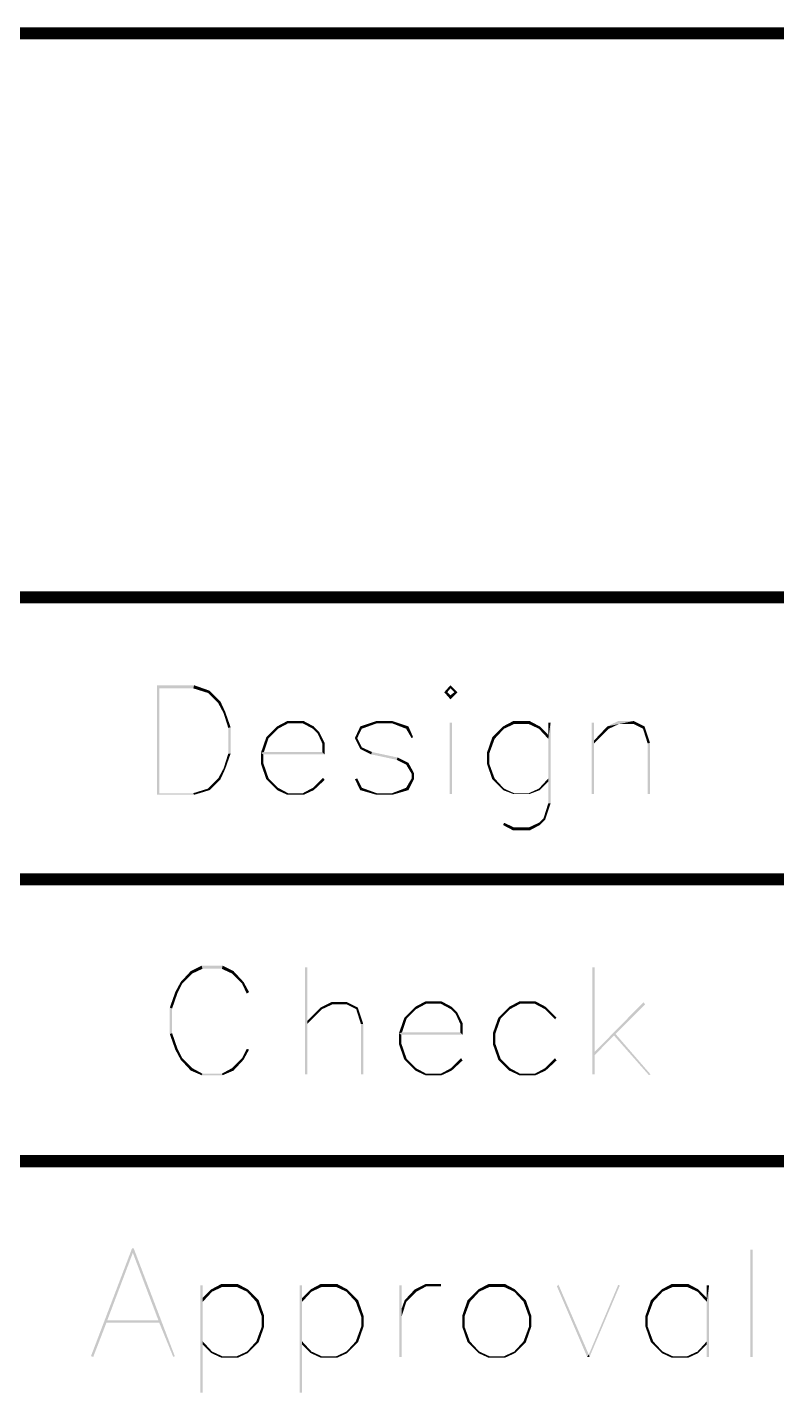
# Model space of a CAD drawing. Header units: millimetres. Extents: x 0 to 297, y 0 to 210.
# Drawn here: x 220.76 to 230.06, y 16.47 to 33.42 of the extents above; entities that cross this region are included whole.
import ezdxf

# ---------------------------------------------------------------- set-up
doc = ezdxf.new("R2010")
doc.units = ezdxf.units.MM
doc.header["$LTSCALE"] = 16.335
doc.layers.get('0').update_dxf_attribs({"linetype": 'CONTINUOUS'})

msp = doc.modelspace()

# ---------------------------------------------------------------- linework, layer by layer
at = {"color": 7, "linetype": 'Continuous', "const_width": 0.15}
for points in [[(179.434, 33.348), (291.734, 33.348)], [(179.434, 26.348), (291.734, 26.348)], [(179.434, 22.848), (243.734, 22.848)], [(179.434, 19.348), (243.734, 19.348)]]:
    msp.add_lwpolyline(points, dxfattribs=at)
at = {"color": 7, "linetype": 'Continuous'}
for points in [[(222.364, 25.256), (222.827, 25.256), (222.393, 25.217)], [(222.393, 25.217), (222.364, 23.896), (222.364, 25.256)], [(222.817, 25.217), (222.393, 25.217), (222.827, 25.256)], [(222.817, 25.217), (222.827, 25.256), (223.019, 25.188)], [(226.009, 25.217), (225.932, 25.169), (226.009, 25.256)], [(226.057, 25.169), (226.009, 25.217), (226.009, 25.256)], [(226.057, 25.169), (226.009, 25.256), (226.096, 25.169)], [(222.393, 25.217), (222.393, 23.916), (222.364, 23.896)], [(223.019, 25.188), (223, 25.16), (222.817, 25.217)], [(223, 25.16), (223.019, 25.188), (223.154, 25.053)], [(223.154, 25.053), (223.126, 25.034), (223, 25.16)], [(225.932, 25.169), (226.009, 25.217), (225.97, 25.169)], [(225.97, 25.169), (226.009, 25.082), (225.932, 25.169)], [(225.97, 25.169), (226.009, 25.131), (226.009, 25.082)], [(226.096, 25.169), (226.009, 25.131), (226.057, 25.169)], [(226.009, 25.131), (226.096, 25.169), (226.009, 25.082)], [(223.126, 25.034), (223.154, 25.053), (223.212, 24.928)], [(223.212, 24.928), (223.193, 24.909), (223.126, 25.034)], [(223.193, 24.909), (223.212, 24.928), (223.28, 24.735)], [(223.28, 24.735), (223.251, 24.726), (223.193, 24.909)], [(223.993, 24.783), (223.858, 24.745), (223.984, 24.812)], [(223.858, 24.745), (223.993, 24.783), (223.868, 24.716)], [(223.984, 24.812), (224.186, 24.812), (223.993, 24.783)], [(224.177, 24.783), (223.993, 24.783), (224.186, 24.812)], [(224.177, 24.783), (224.186, 24.812), (224.312, 24.745)], [(224.312, 24.745), (224.302, 24.716), (224.177, 24.783)], [(225.093, 24.783), (224.89, 24.745), (225.093, 24.812)], [(224.89, 24.745), (225.093, 24.783), (224.909, 24.716)], [(225.093, 24.812), (225.286, 24.812), (225.093, 24.783)], [(225.286, 24.783), (225.093, 24.783), (225.286, 24.812)], [(225.286, 24.783), (225.286, 24.812), (225.488, 24.745)], [(225.488, 24.745), (225.459, 24.716), (225.286, 24.783)], [(226.028, 24.793), (225.999, 23.906), (225.999, 24.793)], [(225.999, 23.906), (226.028, 24.793), (226.028, 23.906)], [(226.799, 24.774), (226.664, 24.745), (226.79, 24.812)], [(226.664, 24.745), (226.799, 24.774), (226.674, 24.716)], [(226.79, 24.812), (226.992, 24.812), (226.799, 24.774)], [(226.983, 24.774), (226.799, 24.774), (226.992, 24.812)], [(226.983, 24.774), (226.992, 24.812), (227.118, 24.745)], [(227.118, 24.745), (227.108, 24.716), (226.983, 24.774)], [(227.253, 24.793), (227.224, 24.639), (227.224, 24.793)], [(227.224, 24.591), (227.224, 24.639), (227.253, 24.793)], [(227.224, 24.099), (227.224, 24.591), (227.253, 24.793)], [(227.224, 24.06), (227.224, 24.099), (227.253, 24.793)], [(227.224, 23.79), (227.224, 24.06), (227.253, 24.793)], [(227.224, 23.79), (227.253, 24.793), (227.253, 23.79)], [(227.793, 24.793), (227.793, 24.571), (227.764, 23.906)], [(227.793, 24.793), (227.764, 23.906), (227.764, 24.793)], [(228.284, 24.812), (228.101, 24.774), (227.957, 24.745)], [(228.284, 24.812), (227.957, 24.745), (228.092, 24.812)], [(227.957, 24.745), (228.101, 24.774), (227.976, 24.716)], [(228.284, 24.774), (228.101, 24.774), (228.284, 24.812)], [(228.284, 24.774), (228.284, 24.812), (228.419, 24.745)], [(228.419, 24.745), (228.4, 24.716), (228.284, 24.774)], [(223.251, 24.407), (223.251, 24.726), (223.28, 24.735)], [(223.251, 24.407), (223.28, 24.735), (223.28, 24.407)], [(223.752, 24.6), (223.656, 24.417), (223.723, 24.61)], [(223.752, 24.6), (223.694, 24.427), (223.656, 24.417)], [(223.868, 24.716), (223.723, 24.61), (223.858, 24.745)], [(223.723, 24.61), (223.868, 24.716), (223.752, 24.6)], [(224.302, 24.716), (224.312, 24.745), (224.379, 24.677)], [(224.379, 24.677), (224.36, 24.658), (224.302, 24.716)], [(224.36, 24.658), (224.379, 24.677), (224.447, 24.542)], [(224.447, 24.542), (224.418, 24.533), (224.36, 24.658)], [(224.909, 24.716), (224.823, 24.6), (224.89, 24.745)], [(224.823, 24.6), (224.909, 24.716), (224.852, 24.6)], [(224.852, 24.6), (224.89, 24.465), (224.823, 24.6)], [(224.852, 24.6), (224.909, 24.485), (224.89, 24.465)], [(225.459, 24.716), (225.488, 24.745), (225.546, 24.61)], [(225.546, 24.61), (225.527, 24.6), (225.459, 24.716)], [(226.558, 24.591), (226.462, 24.417), (226.529, 24.61)], [(226.462, 24.417), (226.558, 24.591), (226.491, 24.407)], [(226.674, 24.716), (226.529, 24.61), (226.664, 24.745)], [(226.529, 24.61), (226.674, 24.716), (226.558, 24.591)], [(227.108, 24.716), (227.118, 24.745), (227.224, 24.639)], [(227.224, 24.639), (227.224, 24.591), (227.108, 24.716)], [(227.976, 24.716), (227.793, 24.571), (227.957, 24.745)], [(227.793, 24.571), (227.976, 24.716), (227.793, 24.533)], [(228.4, 24.716), (228.419, 24.745), (228.487, 24.542)], [(228.487, 24.542), (228.458, 24.533), (228.4, 24.716)], [(223.28, 24.407), (223.193, 24.224), (223.251, 24.407)], [(223.193, 24.224), (223.28, 24.407), (223.212, 24.215)], [(223.694, 24.427), (224.418, 24.427), (223.656, 24.417)], [(223.685, 24.398), (223.656, 24.417), (224.418, 24.427)], [(223.685, 24.398), (223.656, 24.282), (223.656, 24.417)], [(224.447, 24.398), (223.685, 24.398), (224.418, 24.427)], [(224.418, 24.427), (224.418, 24.533), (224.447, 24.542)], [(224.418, 24.427), (224.447, 24.542), (224.447, 24.398)], [(224.89, 24.465), (224.909, 24.485), (225.035, 24.427)], [(225.035, 24.427), (225.025, 24.398), (224.89, 24.465)], [(225.025, 24.398), (225.035, 24.427), (225.353, 24.359)], [(226.491, 24.407), (226.462, 24.282), (226.462, 24.417)], [(226.462, 24.282), (226.491, 24.407), (226.491, 24.282)], [(227.793, 24.571), (227.793, 24.533), (227.764, 23.906)], [(227.764, 23.906), (227.793, 24.533), (227.793, 23.906)], [(228.458, 23.906), (228.458, 24.533), (228.487, 24.542)], [(228.458, 23.906), (228.487, 24.542), (228.487, 23.906)], [(223.685, 24.398), (223.685, 24.292), (223.656, 24.282)], [(223.656, 24.282), (223.685, 24.292), (223.752, 24.099)], [(223.752, 24.099), (223.723, 24.089), (223.656, 24.282)], [(225.353, 24.359), (225.343, 24.33), (225.025, 24.398)], [(225.343, 24.33), (225.353, 24.359), (225.488, 24.292)], [(225.488, 24.292), (225.459, 24.272), (225.343, 24.33)], [(225.459, 24.272), (225.488, 24.292), (225.556, 24.166)], [(225.556, 24.166), (225.527, 24.157), (225.459, 24.272)], [(226.491, 24.282), (226.529, 24.089), (226.462, 24.282)], [(226.491, 24.282), (226.558, 24.099), (226.529, 24.089)], [(223.154, 24.089), (223, 23.973), (223.126, 24.099)], [(223, 23.973), (223.154, 24.089), (223.019, 23.954)], [(223.212, 24.215), (223.126, 24.099), (223.193, 24.224)], [(223.126, 24.099), (223.212, 24.215), (223.154, 24.089)], [(223.723, 24.089), (223.752, 24.099), (223.868, 23.983)], [(223.868, 23.983), (223.858, 23.954), (223.723, 24.089)], [(224.447, 24.08), (224.302, 23.983), (224.427, 24.108)], [(224.302, 23.983), (224.447, 24.08), (224.312, 23.954)], [(224.823, 24.089), (224.852, 24.099), (224.909, 23.983)], [(224.909, 23.983), (224.89, 23.954), (224.823, 24.089)], [(225.556, 24.089), (225.459, 23.983), (225.527, 24.099)], [(225.459, 23.983), (225.556, 24.089), (225.488, 23.954)], [(225.527, 24.099), (225.527, 24.157), (225.556, 24.166)], [(225.527, 24.099), (225.556, 24.166), (225.556, 24.089)], [(226.529, 24.089), (226.558, 24.099), (226.674, 23.973)], [(226.674, 23.973), (226.664, 23.954), (226.529, 24.089)], [(227.224, 24.06), (227.108, 23.973), (227.224, 24.099)], [(222.393, 23.916), (222.817, 23.916), (222.364, 23.896)], [(222.827, 23.896), (222.364, 23.896), (222.817, 23.916)], [(223.019, 23.954), (222.817, 23.916), (223, 23.973)], [(222.817, 23.916), (223.019, 23.954), (222.827, 23.896)], [(223.858, 23.954), (223.868, 23.983), (223.993, 23.916)], [(223.993, 23.916), (223.984, 23.896), (223.858, 23.954)], [(223.993, 23.916), (224.177, 23.916), (223.984, 23.896)], [(224.186, 23.896), (223.984, 23.896), (224.177, 23.916)], [(224.312, 23.954), (224.177, 23.916), (224.302, 23.983)], [(224.177, 23.916), (224.312, 23.954), (224.186, 23.896)], [(224.89, 23.954), (224.909, 23.983), (225.093, 23.916)], [(225.093, 23.916), (225.093, 23.896), (224.89, 23.954)], [(225.093, 23.916), (225.286, 23.916), (225.093, 23.896)], [(225.286, 23.896), (225.093, 23.896), (225.286, 23.916)], [(225.488, 23.954), (225.286, 23.916), (225.459, 23.983)], [(225.286, 23.916), (225.488, 23.954), (225.286, 23.896)], [(226.664, 23.954), (226.674, 23.973), (226.799, 23.916)], [(226.799, 23.916), (226.79, 23.906), (226.664, 23.954)], [(226.799, 23.916), (226.983, 23.916), (226.79, 23.906)], [(226.992, 23.906), (226.79, 23.906), (226.983, 23.916)], [(227.118, 23.954), (226.983, 23.916), (227.108, 23.973)], [(226.983, 23.916), (227.118, 23.954), (226.992, 23.906)], [(227.108, 23.973), (227.224, 24.06), (227.118, 23.954)], [(227.253, 23.79), (227.166, 23.607), (227.224, 23.79)], [(227.166, 23.607), (227.253, 23.79), (227.185, 23.588)], [(227.185, 23.588), (227.108, 23.549), (227.166, 23.607)], [(227.108, 23.549), (227.185, 23.588), (227.118, 23.52)], [(226.664, 23.52), (226.674, 23.549), (226.799, 23.491)], [(226.799, 23.491), (226.79, 23.453), (226.664, 23.52)], [(226.799, 23.491), (226.983, 23.491), (226.79, 23.453)], [(226.992, 23.453), (226.79, 23.453), (226.983, 23.491)], [(227.118, 23.52), (226.983, 23.491), (227.108, 23.549)], [(226.983, 23.491), (227.118, 23.52), (226.992, 23.453)], [(222.805, 21.678), (222.66, 21.572), (222.785, 21.707)], [(222.93, 21.736), (222.785, 21.707), (222.92, 21.775)], [(222.785, 21.707), (222.93, 21.736), (222.805, 21.678)], [(222.92, 21.775), (223.181, 21.775), (222.93, 21.736)], [(223.171, 21.736), (222.93, 21.736), (223.181, 21.775)], [(223.171, 21.736), (223.181, 21.775), (223.316, 21.707)], [(223.316, 21.707), (223.296, 21.678), (223.171, 21.736)], [(223.296, 21.678), (223.316, 21.707), (223.441, 21.572)], [(224.232, 21.756), (224.232, 21.09), (224.203, 20.425)], [(224.232, 21.756), (224.203, 20.425), (224.203, 21.756)], [(227.8, 21.756), (227.8, 20.704), (227.771, 20.425)], [(227.8, 21.756), (227.771, 20.425), (227.771, 21.756)], [(222.679, 21.553), (222.593, 21.447), (222.66, 21.572)], [(222.593, 21.447), (222.679, 21.553), (222.621, 21.437)], [(222.66, 21.572), (222.805, 21.678), (222.679, 21.553)], [(223.441, 21.572), (223.422, 21.553), (223.296, 21.678)], [(223.422, 21.553), (223.441, 21.572), (223.509, 21.447)], [(223.509, 21.447), (223.48, 21.428), (223.422, 21.553)], [(222.621, 21.437), (222.525, 21.254), (222.593, 21.447)], [(222.525, 21.254), (222.621, 21.437), (222.554, 21.244)], [(222.554, 21.244), (222.525, 20.926), (222.525, 21.254)], [(222.554, 21.244), (222.554, 20.936), (222.525, 20.926)], [(224.415, 21.235), (224.232, 21.09), (224.396, 21.254)], [(224.232, 21.09), (224.415, 21.235), (224.232, 21.052)], [(224.54, 21.293), (224.396, 21.254), (224.531, 21.322)], [(224.396, 21.254), (224.54, 21.293), (224.415, 21.235)], [(224.531, 21.322), (224.724, 21.322), (224.54, 21.293)], [(224.724, 21.293), (224.54, 21.293), (224.724, 21.322)], [(224.724, 21.293), (224.724, 21.322), (224.859, 21.254)], [(224.859, 21.254), (224.839, 21.235), (224.724, 21.293)], [(224.897, 21.052), (224.839, 21.235), (224.859, 21.254)], [(224.897, 21.052), (224.859, 21.254), (224.926, 21.052)], [(225.582, 21.235), (225.437, 21.129), (225.572, 21.264)], [(225.437, 21.129), (225.582, 21.235), (225.466, 21.119)], [(225.707, 21.302), (225.572, 21.264), (225.698, 21.331)], [(225.572, 21.264), (225.707, 21.302), (225.582, 21.235)], [(225.698, 21.331), (225.9, 21.331), (225.707, 21.302)], [(225.89, 21.302), (225.707, 21.302), (225.9, 21.331)], [(225.89, 21.302), (225.9, 21.331), (226.025, 21.264)], [(226.025, 21.264), (226.016, 21.235), (225.89, 21.302)], [(226.016, 21.235), (226.025, 21.264), (226.093, 21.196)], [(226.093, 21.196), (226.074, 21.177), (226.016, 21.235)], [(226.074, 21.177), (226.093, 21.196), (226.16, 21.061)], [(226.749, 21.235), (226.604, 21.129), (226.739, 21.264)], [(226.604, 21.129), (226.749, 21.235), (226.633, 21.119)], [(226.874, 21.302), (226.739, 21.264), (226.864, 21.331)], [(226.739, 21.264), (226.874, 21.302), (226.749, 21.235)], [(226.864, 21.331), (227.067, 21.331), (226.874, 21.302)], [(227.057, 21.302), (226.874, 21.302), (227.067, 21.331)], [(227.057, 21.302), (227.067, 21.331), (227.192, 21.264)], [(227.192, 21.264), (227.183, 21.235), (227.057, 21.302)], [(227.183, 21.235), (227.192, 21.264), (227.327, 21.129)], [(227.327, 21.129), (227.308, 21.109), (227.183, 21.235)], [(228.426, 21.293), (227.8, 20.704), (228.407, 21.322)], [(228.426, 21.293), (228.06, 20.926), (227.8, 20.704)], [(224.232, 21.09), (224.232, 21.052), (224.203, 20.425)], [(224.203, 20.425), (224.232, 21.052), (224.232, 20.425)], [(224.926, 21.052), (224.897, 20.425), (224.897, 21.052)], [(224.897, 20.425), (224.926, 21.052), (224.926, 20.425)], [(225.466, 21.119), (225.37, 20.936), (225.437, 21.129)], [(225.466, 21.119), (225.408, 20.946), (225.37, 20.936)], [(226.16, 21.061), (226.131, 21.052), (226.074, 21.177)], [(226.131, 20.946), (226.131, 21.052), (226.16, 21.061)], [(226.131, 20.946), (226.16, 21.061), (226.16, 20.917)], [(226.633, 21.119), (226.536, 20.936), (226.604, 21.129)], [(226.536, 20.936), (226.633, 21.119), (226.565, 20.926)], [(222.525, 20.926), (222.554, 20.936), (222.621, 20.743)], [(222.621, 20.743), (222.593, 20.733), (222.525, 20.926)], [(225.408, 20.946), (226.131, 20.946), (225.37, 20.936)], [(225.399, 20.917), (225.37, 20.936), (226.131, 20.946)], [(225.399, 20.917), (225.37, 20.801), (225.37, 20.936)], [(225.399, 20.917), (225.399, 20.811), (225.37, 20.801)], [(226.16, 20.917), (225.399, 20.917), (226.131, 20.946)], [(226.565, 20.926), (226.536, 20.801), (226.536, 20.936)], [(226.565, 20.926), (226.565, 20.811), (226.536, 20.801)], [(228.06, 20.926), (228.041, 20.907), (227.8, 20.704)], [(227.8, 20.704), (228.041, 20.907), (227.8, 20.666)], [(228.041, 20.907), (228.06, 20.926), (228.494, 20.425)], [(228.494, 20.425), (228.475, 20.415), (228.041, 20.907)], [(222.593, 20.733), (222.621, 20.743), (222.679, 20.627)], [(222.679, 20.627), (222.66, 20.608), (222.593, 20.733)], [(223.509, 20.733), (223.422, 20.627), (223.48, 20.743)], [(223.422, 20.627), (223.509, 20.733), (223.441, 20.608)], [(225.37, 20.801), (225.399, 20.811), (225.466, 20.618)], [(225.466, 20.618), (225.437, 20.608), (225.37, 20.801)], [(226.536, 20.801), (226.565, 20.811), (226.633, 20.618)], [(226.633, 20.618), (226.604, 20.608), (226.536, 20.801)], [(227.8, 20.704), (227.8, 20.666), (227.771, 20.425)], [(222.66, 20.608), (222.679, 20.627), (222.805, 20.502)], [(222.805, 20.502), (222.785, 20.473), (222.66, 20.608)], [(223.441, 20.608), (223.296, 20.502), (223.422, 20.627)], [(223.296, 20.502), (223.441, 20.608), (223.316, 20.473)], [(225.437, 20.608), (225.466, 20.618), (225.582, 20.502)], [(225.582, 20.502), (225.572, 20.473), (225.437, 20.608)], [(226.16, 20.598), (226.016, 20.502), (226.141, 20.627)], [(226.016, 20.502), (226.16, 20.598), (226.025, 20.473)], [(226.604, 20.608), (226.633, 20.618), (226.749, 20.502)], [(226.749, 20.502), (226.739, 20.473), (226.604, 20.608)], [(227.327, 20.598), (227.183, 20.502), (227.308, 20.627)], [(227.183, 20.502), (227.327, 20.598), (227.192, 20.473)], [(227.771, 20.425), (227.8, 20.666), (227.8, 20.425)], [(222.785, 20.473), (222.805, 20.502), (222.93, 20.434)], [(222.93, 20.434), (222.92, 20.415), (222.785, 20.473)], [(222.93, 20.434), (223.171, 20.434), (222.92, 20.415)], [(223.181, 20.415), (222.92, 20.415), (223.171, 20.434)], [(223.316, 20.473), (223.171, 20.434), (223.296, 20.502)], [(223.171, 20.434), (223.316, 20.473), (223.181, 20.415)], [(225.572, 20.473), (225.582, 20.502), (225.707, 20.434)], [(225.707, 20.434), (225.698, 20.415), (225.572, 20.473)], [(225.707, 20.434), (225.89, 20.434), (225.698, 20.415)], [(225.9, 20.415), (225.698, 20.415), (225.89, 20.434)], [(226.025, 20.473), (225.89, 20.434), (226.016, 20.502)], [(225.89, 20.434), (226.025, 20.473), (225.9, 20.415)], [(226.739, 20.473), (226.749, 20.502), (226.874, 20.434)], [(226.874, 20.434), (226.864, 20.415), (226.739, 20.473)], [(226.874, 20.434), (227.057, 20.434), (226.864, 20.415)], [(227.067, 20.415), (226.864, 20.415), (227.057, 20.434)], [(227.192, 20.473), (227.057, 20.434), (227.183, 20.502)], [(227.057, 20.434), (227.192, 20.473), (227.067, 20.415)], [(222.076, 18.268), (222.066, 18.21), (221.546, 16.927)], [(222.076, 18.268), (221.546, 16.927), (222.057, 18.268)], [(222.066, 18.21), (221.748, 17.371), (221.546, 16.927)], [(222.384, 17.371), (222.066, 18.21), (222.076, 18.268)], [(222.384, 17.371), (222.076, 18.268), (222.587, 16.927)], [(229.761, 18.248), (229.732, 16.918), (229.732, 18.248)], [(229.732, 16.918), (229.761, 18.248), (229.761, 16.918)], [(222.934, 17.805), (222.934, 17.651), (222.905, 16.474)], [(222.934, 17.805), (222.905, 16.474), (222.905, 17.805)], [(223.175, 17.786), (223.04, 17.757), (223.166, 17.824)], [(223.166, 17.824), (223.368, 17.824), (223.175, 17.786)], [(223.358, 17.786), (223.175, 17.786), (223.368, 17.824)], [(223.358, 17.786), (223.368, 17.824), (223.493, 17.757)], [(224.168, 17.805), (224.168, 17.651), (224.139, 16.474)], [(224.168, 17.805), (224.139, 16.474), (224.139, 17.805)], [(224.409, 17.786), (224.274, 17.757), (224.4, 17.824)], [(224.4, 17.824), (224.602, 17.824), (224.409, 17.786)], [(224.593, 17.786), (224.409, 17.786), (224.602, 17.824)], [(224.593, 17.786), (224.602, 17.824), (224.728, 17.757)], [(225.403, 17.805), (225.403, 17.516), (225.374, 16.918)], [(225.403, 17.805), (225.374, 16.918), (225.374, 17.805)], [(225.711, 17.795), (225.567, 17.757), (225.702, 17.824)], [(225.702, 17.824), (225.894, 17.824), (225.711, 17.795)], [(225.711, 17.795), (225.894, 17.824), (225.894, 17.795)], [(226.492, 17.786), (226.357, 17.757), (226.483, 17.824)], [(226.483, 17.824), (226.685, 17.824), (226.492, 17.786)], [(226.676, 17.786), (226.492, 17.786), (226.685, 17.824)], [(226.676, 17.786), (226.685, 17.824), (226.811, 17.757)], [(227.331, 17.795), (227.351, 17.814), (227.727, 16.947)], [(228.112, 17.805), (227.727, 16.947), (228.093, 17.814)], [(227.727, 16.947), (228.112, 17.805), (227.736, 16.918)], [(228.768, 17.786), (228.633, 17.757), (228.758, 17.824)], [(228.758, 17.824), (228.961, 17.824), (228.768, 17.786)], [(228.951, 17.786), (228.768, 17.786), (228.961, 17.824)], [(228.951, 17.786), (228.961, 17.824), (229.086, 17.757)], [(229.221, 17.805), (229.192, 17.651), (229.192, 17.805)], [(229.192, 17.602), (229.192, 17.651), (229.221, 17.805)], [(229.192, 17.111), (229.192, 17.602), (229.221, 17.805)], [(229.192, 17.072), (229.192, 17.111), (229.221, 17.805)], [(229.192, 16.918), (229.192, 17.072), (229.221, 17.805)], [(229.192, 16.918), (229.221, 17.805), (229.221, 16.918)], [(222.934, 17.651), (222.934, 17.602), (222.905, 16.474)], [(223.05, 17.728), (222.934, 17.651), (223.04, 17.757)], [(222.934, 17.651), (223.05, 17.728), (222.934, 17.602)], [(223.04, 17.757), (223.175, 17.786), (223.05, 17.728)], [(223.493, 17.757), (223.484, 17.728), (223.358, 17.786)], [(223.484, 17.728), (223.493, 17.757), (223.628, 17.622)], [(223.628, 17.622), (223.599, 17.602), (223.484, 17.728)], [(224.168, 17.651), (224.168, 17.602), (224.139, 16.474)], [(224.284, 17.728), (224.168, 17.651), (224.274, 17.757)], [(224.168, 17.651), (224.284, 17.728), (224.168, 17.602)], [(224.274, 17.757), (224.409, 17.786), (224.284, 17.728)], [(224.728, 17.757), (224.718, 17.728), (224.593, 17.786)], [(224.718, 17.728), (224.728, 17.757), (224.863, 17.622)], [(224.863, 17.622), (224.834, 17.602), (224.718, 17.728)], [(225.586, 17.728), (225.441, 17.622), (225.567, 17.757)], [(225.441, 17.622), (225.586, 17.728), (225.461, 17.602)], [(225.567, 17.757), (225.711, 17.795), (225.586, 17.728)], [(226.367, 17.728), (226.222, 17.622), (226.357, 17.757)], [(226.222, 17.622), (226.367, 17.728), (226.251, 17.602)], [(226.357, 17.757), (226.492, 17.786), (226.367, 17.728)], [(226.811, 17.757), (226.801, 17.728), (226.676, 17.786)], [(226.801, 17.728), (226.811, 17.757), (226.946, 17.622)], [(226.946, 17.622), (226.917, 17.602), (226.801, 17.728)], [(227.727, 16.947), (227.707, 16.918), (227.331, 17.795)], [(228.643, 17.728), (228.498, 17.622), (228.633, 17.757)], [(228.498, 17.622), (228.643, 17.728), (228.527, 17.602)], [(228.633, 17.757), (228.768, 17.786), (228.643, 17.728)], [(229.086, 17.757), (229.077, 17.728), (228.951, 17.786)], [(229.077, 17.728), (229.086, 17.757), (229.192, 17.651)], [(229.192, 17.651), (229.192, 17.602), (229.077, 17.728)], [(222.934, 17.602), (222.934, 17.111), (222.905, 16.474)], [(223.599, 17.602), (223.628, 17.622), (223.696, 17.429)], [(223.696, 17.429), (223.667, 17.419), (223.599, 17.602)], [(224.168, 17.602), (224.168, 17.111), (224.139, 16.474)], [(224.834, 17.602), (224.863, 17.622), (224.93, 17.429)], [(224.93, 17.429), (224.901, 17.419), (224.834, 17.602)], [(225.403, 17.516), (225.403, 17.419), (225.374, 16.918)], [(225.461, 17.602), (225.403, 17.516), (225.441, 17.622)], [(225.403, 17.516), (225.461, 17.602), (225.403, 17.419)], [(226.251, 17.602), (226.155, 17.429), (226.222, 17.622)], [(226.155, 17.429), (226.251, 17.602), (226.184, 17.419)], [(226.917, 17.602), (226.946, 17.622), (227.013, 17.429)], [(227.013, 17.429), (226.984, 17.419), (226.917, 17.602)], [(228.527, 17.602), (228.431, 17.429), (228.498, 17.622)], [(228.431, 17.429), (228.527, 17.602), (228.459, 17.419)], [(221.748, 17.371), (221.738, 17.342), (221.546, 16.927)], [(221.546, 16.927), (221.738, 17.342), (221.574, 16.918)], [(221.748, 17.371), (222.384, 17.371), (221.738, 17.342)], [(222.394, 17.342), (221.738, 17.342), (222.384, 17.371)], [(222.587, 16.927), (222.394, 17.342), (222.384, 17.371)], [(222.587, 16.927), (222.568, 16.918), (222.394, 17.342)], [(223.696, 17.294), (223.599, 17.111), (223.667, 17.294)], [(223.599, 17.111), (223.696, 17.294), (223.628, 17.101)], [(223.667, 17.294), (223.667, 17.419), (223.696, 17.429)], [(223.667, 17.294), (223.696, 17.429), (223.696, 17.294)], [(224.93, 17.294), (224.834, 17.111), (224.901, 17.294)], [(224.834, 17.111), (224.93, 17.294), (224.863, 17.101)], [(224.901, 17.294), (224.901, 17.419), (224.93, 17.429)], [(224.901, 17.294), (224.93, 17.429), (224.93, 17.294)], [(225.374, 16.918), (225.403, 17.419), (225.403, 16.918)], [(226.184, 17.419), (226.155, 17.294), (226.155, 17.429)], [(226.155, 17.294), (226.184, 17.419), (226.184, 17.294)], [(226.184, 17.294), (226.222, 17.101), (226.155, 17.294)], [(226.184, 17.294), (226.251, 17.111), (226.222, 17.101)], [(227.013, 17.294), (226.917, 17.111), (226.984, 17.294)], [(226.917, 17.111), (227.013, 17.294), (226.946, 17.101)], [(226.984, 17.294), (226.984, 17.419), (227.013, 17.429)], [(226.984, 17.294), (227.013, 17.429), (227.013, 17.294)], [(228.459, 17.419), (228.431, 17.294), (228.431, 17.429)], [(228.431, 17.294), (228.459, 17.419), (228.459, 17.294)], [(228.459, 17.294), (228.498, 17.101), (228.431, 17.294)], [(228.459, 17.294), (228.527, 17.111), (228.498, 17.101)], [(222.934, 17.111), (222.934, 17.072), (222.905, 16.474)], [(222.905, 16.474), (222.934, 17.072), (222.934, 16.474)], [(222.934, 17.072), (222.934, 17.111), (223.05, 16.985)], [(223.05, 16.985), (223.04, 16.966), (222.934, 17.072)], [(223.04, 16.966), (223.05, 16.985), (223.175, 16.927)], [(223.175, 16.927), (223.166, 16.908), (223.04, 16.966)], [(223.493, 16.966), (223.358, 16.927), (223.484, 16.985)], [(223.358, 16.927), (223.493, 16.966), (223.368, 16.908)], [(223.628, 17.101), (223.484, 16.985), (223.599, 17.111)], [(223.484, 16.985), (223.628, 17.101), (223.493, 16.966)], [(224.168, 17.111), (224.168, 17.072), (224.139, 16.474)], [(224.139, 16.474), (224.168, 17.072), (224.168, 16.474)], [(224.168, 17.072), (224.168, 17.111), (224.284, 16.985)], [(224.284, 16.985), (224.274, 16.966), (224.168, 17.072)], [(224.274, 16.966), (224.284, 16.985), (224.409, 16.927)], [(224.409, 16.927), (224.4, 16.908), (224.274, 16.966)], [(224.728, 16.966), (224.593, 16.927), (224.718, 16.985)], [(224.593, 16.927), (224.728, 16.966), (224.602, 16.908)], [(224.863, 17.101), (224.718, 16.985), (224.834, 17.111)], [(224.718, 16.985), (224.863, 17.101), (224.728, 16.966)], [(226.222, 17.101), (226.251, 17.111), (226.367, 16.985)], [(226.367, 16.985), (226.357, 16.966), (226.222, 17.101)], [(226.357, 16.966), (226.367, 16.985), (226.492, 16.927)], [(226.492, 16.927), (226.483, 16.908), (226.357, 16.966)], [(226.811, 16.966), (226.676, 16.927), (226.801, 16.985)], [(226.676, 16.927), (226.811, 16.966), (226.685, 16.908)], [(226.946, 17.101), (226.801, 16.985), (226.917, 17.111)], [(226.801, 16.985), (226.946, 17.101), (226.811, 16.966)], [(228.498, 17.101), (228.527, 17.111), (228.643, 16.985)], [(228.643, 16.985), (228.633, 16.966), (228.498, 17.101)], [(228.633, 16.966), (228.643, 16.985), (228.768, 16.927)], [(228.768, 16.927), (228.758, 16.908), (228.633, 16.966)], [(229.086, 16.966), (228.951, 16.927), (229.077, 16.985)], [(228.951, 16.927), (229.086, 16.966), (228.961, 16.908)], [(229.192, 17.072), (229.077, 16.985), (229.192, 17.111)], [(229.077, 16.985), (229.192, 17.072), (229.086, 16.966)], [(223.175, 16.927), (223.358, 16.927), (223.166, 16.908)], [(223.368, 16.908), (223.166, 16.908), (223.358, 16.927)], [(224.409, 16.927), (224.593, 16.927), (224.4, 16.908)], [(224.602, 16.908), (224.4, 16.908), (224.593, 16.927)], [(226.492, 16.927), (226.676, 16.927), (226.483, 16.908)], [(226.685, 16.908), (226.483, 16.908), (226.676, 16.927)], [(227.736, 16.918), (227.707, 16.918), (227.727, 16.947)], [(228.768, 16.927), (228.951, 16.927), (228.758, 16.908)], [(228.961, 16.908), (228.758, 16.908), (228.951, 16.927)]]:
    msp.add_solid(points, dxfattribs=at)

doc.saveas('drawing.dxf')
